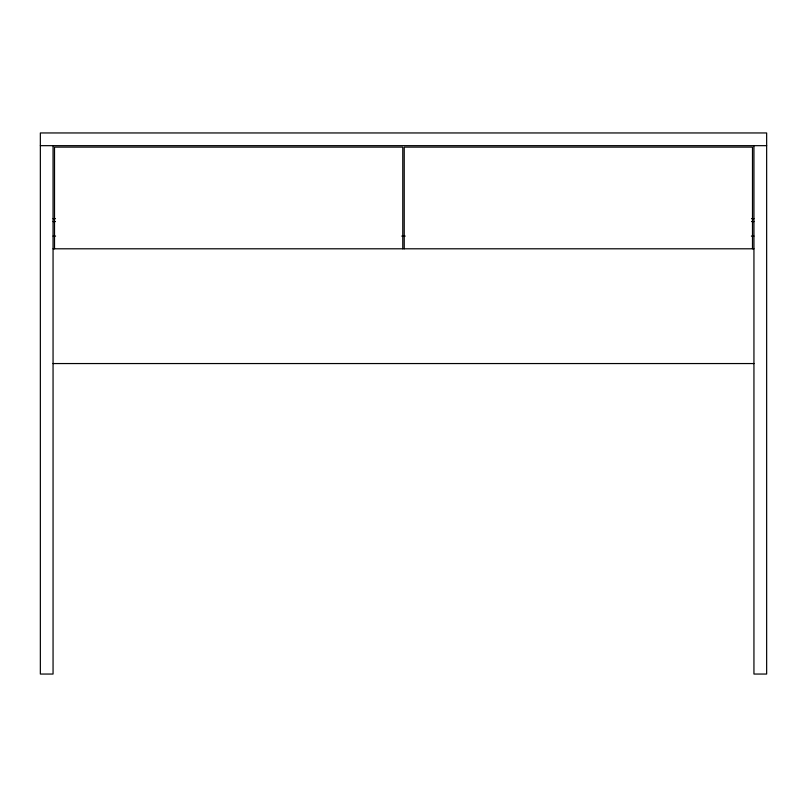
<?xml version="1.0" encoding="UTF-8"?>
<svg xmlns="http://www.w3.org/2000/svg" width="807" height="807" viewBox="0 0 807 807"><rect width="100%" height="100%" fill="white"/><g stroke="black" fill="none" stroke-linecap="round" stroke-linejoin="round"><path stroke-width="1.21" d="M40.35 145.663L766.65 145.663M53.06 218.657L55.421 218.657M751.579 218.657L753.94 218.657M53.06 221.562L55.421 221.562M751.579 221.562L753.94 221.562M53.06 236.088L55.582 236.088M401.765 236.088L405.235 236.088M751.418 236.088L753.94 236.088M53.06 248.798L753.94 248.798M53.06 363.553L753.94 363.553M753.94 145.663L753.94 674.047L766.65 674.047L766.65 132.953L40.35 132.953L40.35 674.047L53.06 674.047L53.06 145.663M752.487 248.798L752.487 147.116L404.226 147.116L404.226 248.798M402.774 248.798L402.774 147.116L54.513 147.116L54.513 248.798"/></g></svg>
